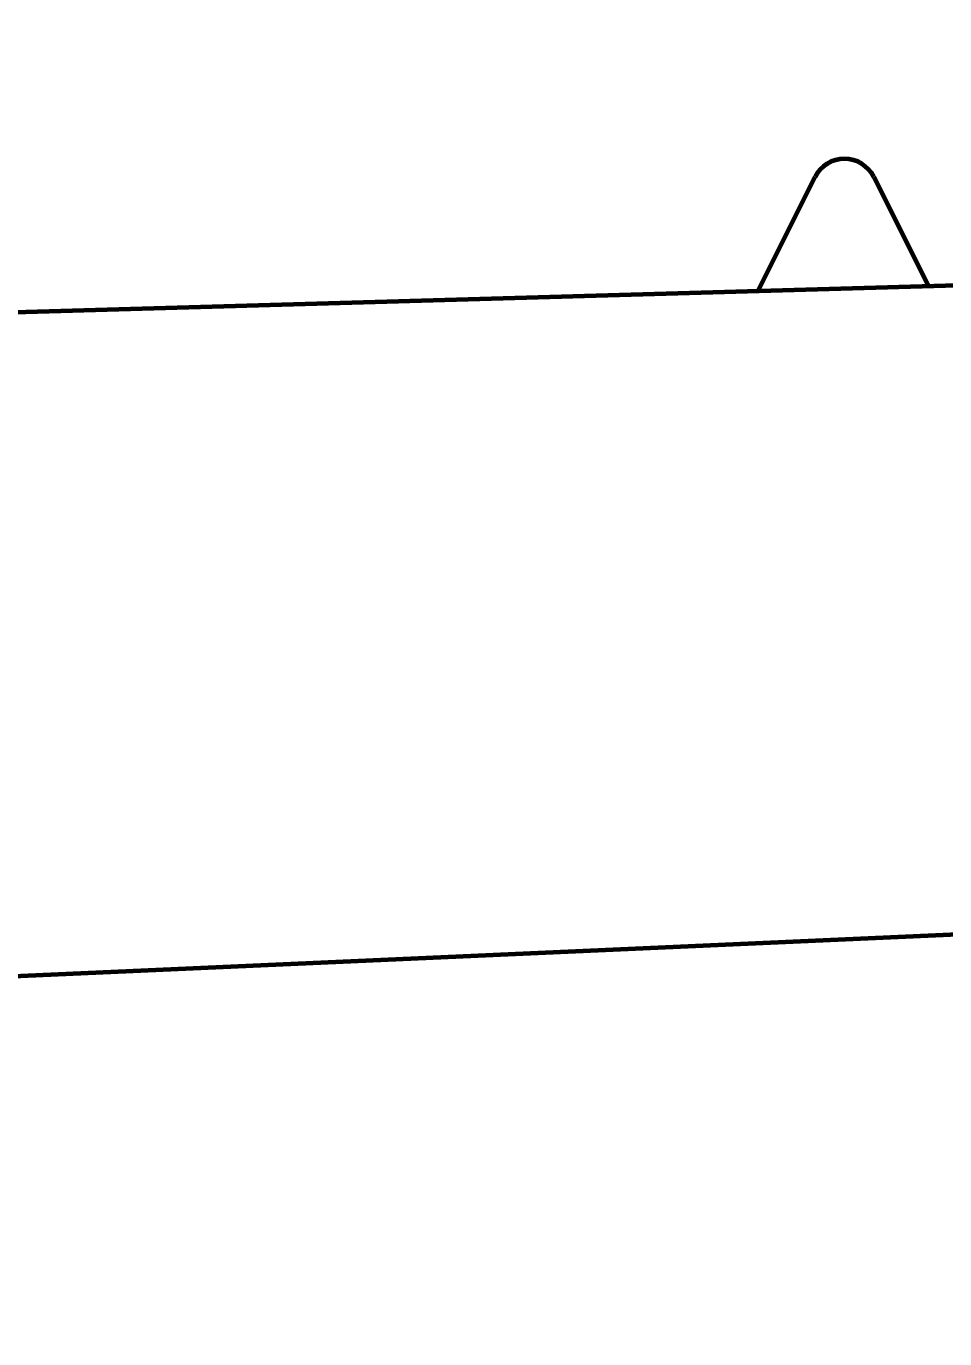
# Model space of a CAD drawing. Header units: millimetres. Extents: x 0 to 3360, y 0 to 297.
# Drawn here: x 3252.165 to 3253.098, y 129.283 to 130.617 of the extents above; entities that cross this region are included whole.
import ezdxf

# ---------------------------------------------------------------- set-up
doc = ezdxf.new("R2010")
doc.units = ezdxf.units.MM
doc.linetypes.add('K5LT_BASIC', pattern=[0])
doc.linetypes.add('K5LT_THIN', pattern=[0])
doc.layers.add('Системный слой', color=7, linetype='Continuous')
doc.styles.add('KDIMTEXTSTYLE', font='GOST_AU.SHX', dxfattribs={"width": 0.96, "oblique": 15, "height": 5})
doc.dimstyles.new('KDIMSTYLE (0.33)', dxfattribs={"dimtxt": 5, "dimasz": 1, "dimexe": 2, "dimexo": 0, "dimgap": 1, "dimtad": 1, "dimlfac": 3, "dimtxsty": 'KDIMTEXTSTYLE', "dimsah": 1, "dimcen": 0, "dimdle": 1, "dimadec": 0, "dimazin": 0, "dimtfac": 0.667, "dimtmove": 0, "dimatfit": 3, "dimfxl": 1, "dimtvp": 1, "dimtolj": 1, "dimtzin": 0, "dimarcsym": 0})

# ---------------------------------------------------------------- blocks, each defined once
blk = doc.blocks.new('U631')
at = {"layer": 'Системный слой', "color": 5, "linetype": 'K5LT_BASIC', "lineweight": 60, "true_color": 0x0000ff}
for p, q in [((3252.9084, 130.3481), (3252.9662, 130.4637)), ((3253.0258, 130.4637), (3253.0811, 130.3531))]:
    blk.add_line(p, q, dxfattribs=at)
blk.add_arc((3252.996, 130.4488), 0.0333, 26.5651, 153.4349, dxfattribs=at)
blk = doc.blocks.new('U629')
at = {"layer": 'Системный слой', "color": 5, "linetype": 'K5LT_BASIC', "lineweight": 60, "true_color": 0x0000ff}
for p, q in [((3248.9126, 130.2335), (3256.4626, 130.4501)), ((3258.1293, 129.9168), (3251.2313, 129.6106))]:
    blk.add_line(p, q, dxfattribs=at)
at = {"layer": 'Системный слой'}
blk.add_blockref('U631', (0, 0), dxfattribs=at)
blk = doc.blocks.new('U640')
at = {"layer": 'Системный слой', "color": 5, "linetype": 'K5LT_BASIC', "lineweight": 60, "true_color": 0x0000ff}
for p, q in [((3252.9084, 130.3481), (3252.9662, 130.4637)), ((3253.0258, 130.4637), (3253.0811, 130.3531))]:
    blk.add_line(p, q, dxfattribs=at)
blk.add_arc((3252.996, 130.4488), 0.0333, 26.5651, 153.4349, dxfattribs=at)
blk = doc.blocks.new('U638')
at = {"layer": 'Системный слой', "color": 5, "linetype": 'K5LT_BASIC', "lineweight": 60, "true_color": 0x0000ff}
for p, q in [((3248.9126, 130.2335), (3256.4626, 130.4501)), ((3258.1293, 129.9168), (3251.2313, 129.6106))]:
    blk.add_line(p, q, dxfattribs=at)
at = {"layer": 'Системный слой'}
blk.add_blockref('U640', (0, 0), dxfattribs=at)
blk = doc.blocks.new('U649')
at = {"layer": 'Системный слой', "color": 5, "linetype": 'K5LT_BASIC', "lineweight": 60, "true_color": 0x0000ff}
for p, q in [((3252.9084, 130.3481), (3252.9662, 130.4637)), ((3253.0258, 130.4637), (3253.0811, 130.3531))]:
    blk.add_line(p, q, dxfattribs=at)
blk.add_arc((3252.996, 130.4488), 0.0333, 26.5651, 153.4349, dxfattribs=at)
blk = doc.blocks.new('U647')
at = {"layer": 'Системный слой', "color": 5, "linetype": 'K5LT_BASIC', "lineweight": 60, "true_color": 0x0000ff}
for p, q in [((3248.9126, 130.2335), (3256.4626, 130.4501)), ((3258.1293, 129.9168), (3251.2313, 129.6106))]:
    blk.add_line(p, q, dxfattribs=at)
at = {"layer": 'Системный слой'}
blk.add_blockref('U649', (0, 0), dxfattribs=at)
blk = doc.blocks.new('U658')
at = {"layer": 'Системный слой', "color": 5, "linetype": 'K5LT_BASIC', "lineweight": 60, "true_color": 0x0000ff}
for p, q in [((3252.9084, 130.3481), (3252.9662, 130.4637)), ((3253.0258, 130.4637), (3253.0811, 130.3531))]:
    blk.add_line(p, q, dxfattribs=at)
blk.add_arc((3252.996, 130.4488), 0.0333, 26.5651, 153.4349, dxfattribs=at)
blk = doc.blocks.new('U656')
at = {"layer": 'Системный слой', "color": 5, "linetype": 'K5LT_BASIC', "lineweight": 60, "true_color": 0x0000ff}
for p, q in [((3248.9126, 130.2335), (3256.4626, 130.4501)), ((3258.1293, 129.9168), (3251.2313, 129.6106))]:
    blk.add_line(p, q, dxfattribs=at)
at = {"layer": 'Системный слой'}
blk.add_blockref('U658', (0, 0), dxfattribs=at)
blk = doc.blocks.new('U667')
at = {"layer": 'Системный слой', "color": 5, "linetype": 'K5LT_BASIC', "lineweight": 60, "true_color": 0x0000ff}
for p, q in [((3252.9084, 130.3481), (3252.9662, 130.4637)), ((3253.0258, 130.4637), (3253.0811, 130.3531))]:
    blk.add_line(p, q, dxfattribs=at)
blk.add_arc((3252.996, 130.4488), 0.0333, 26.5651, 153.4349, dxfattribs=at)
blk = doc.blocks.new('U665')
at = {"layer": 'Системный слой', "color": 5, "linetype": 'K5LT_BASIC', "lineweight": 60, "true_color": 0x0000ff}
for p, q in [((3248.9126, 130.2335), (3256.4626, 130.4501)), ((3258.1293, 129.9168), (3251.2313, 129.6106))]:
    blk.add_line(p, q, dxfattribs=at)
at = {"layer": 'Системный слой'}
blk.add_blockref('U667', (0, 0), dxfattribs=at)
blk = doc.blocks.new('U676')
at = {"layer": 'Системный слой', "color": 5, "linetype": 'K5LT_BASIC', "lineweight": 60, "true_color": 0x0000ff}
for p, q in [((3252.9084, 130.3481), (3252.9662, 130.4637)), ((3253.0258, 130.4637), (3253.0811, 130.3531))]:
    blk.add_line(p, q, dxfattribs=at)
blk.add_arc((3252.996, 130.4488), 0.0333, 26.5651, 153.4349, dxfattribs=at)
blk = doc.blocks.new('U674')
at = {"layer": 'Системный слой', "color": 5, "linetype": 'K5LT_BASIC', "lineweight": 60, "true_color": 0x0000ff}
for p, q in [((3248.9126, 130.2335), (3256.4626, 130.4501)), ((3258.1293, 129.9168), (3251.2313, 129.6106))]:
    blk.add_line(p, q, dxfattribs=at)
at = {"layer": 'Системный слой'}
blk.add_blockref('U676', (0, 0), dxfattribs=at)
blk = doc.blocks.new('U685')
at = {"layer": 'Системный слой', "color": 5, "linetype": 'K5LT_BASIC', "lineweight": 60, "true_color": 0x0000ff}
for p, q in [((3252.9084, 130.3481), (3252.9662, 130.4637)), ((3253.0258, 130.4637), (3253.0811, 130.3531))]:
    blk.add_line(p, q, dxfattribs=at)
blk.add_arc((3252.996, 130.4488), 0.0333, 26.5651, 153.4349, dxfattribs=at)
blk = doc.blocks.new('U683')
at = {"layer": 'Системный слой', "color": 5, "linetype": 'K5LT_BASIC', "lineweight": 60, "true_color": 0x0000ff}
for p, q in [((3248.9126, 130.2335), (3256.4626, 130.4501)), ((3258.1293, 129.9168), (3251.2313, 129.6106))]:
    blk.add_line(p, q, dxfattribs=at)
at = {"layer": 'Системный слой'}
blk.add_blockref('U685', (0, 0), dxfattribs=at)
blk = doc.blocks.new('U694')
at = {"layer": 'Системный слой', "color": 5, "linetype": 'K5LT_BASIC', "lineweight": 60, "true_color": 0x0000ff}
for p, q in [((3252.9084, 130.3481), (3252.9662, 130.4637)), ((3253.0258, 130.4637), (3253.0811, 130.3531))]:
    blk.add_line(p, q, dxfattribs=at)
blk.add_arc((3252.996, 130.4488), 0.0333, 26.5651, 153.4349, dxfattribs=at)
blk = doc.blocks.new('U692')
at = {"layer": 'Системный слой', "color": 5, "linetype": 'K5LT_BASIC', "lineweight": 60, "true_color": 0x0000ff}
for p, q in [((3248.9126, 130.2335), (3256.4626, 130.4501)), ((3258.1293, 129.9168), (3251.2313, 129.6106))]:
    blk.add_line(p, q, dxfattribs=at)
at = {"layer": 'Системный слой'}
blk.add_blockref('U694', (0, 0), dxfattribs=at)
blk = doc.blocks.new('U703')
at = {"layer": 'Системный слой', "color": 5, "linetype": 'K5LT_BASIC', "lineweight": 60, "true_color": 0x0000ff}
for p, q in [((3252.9084, 130.3481), (3252.9662, 130.4637)), ((3253.0258, 130.4637), (3253.0811, 130.3531))]:
    blk.add_line(p, q, dxfattribs=at)
blk.add_arc((3252.996, 130.4488), 0.0333, 26.5651, 153.4349, dxfattribs=at)
blk = doc.blocks.new('U701')
at = {"layer": 'Системный слой', "color": 5, "linetype": 'K5LT_BASIC', "lineweight": 60, "true_color": 0x0000ff}
for p, q in [((3248.9126, 130.2335), (3256.4626, 130.4501)), ((3258.1293, 129.9168), (3251.2313, 129.6106))]:
    blk.add_line(p, q, dxfattribs=at)
at = {"layer": 'Системный слой'}
blk.add_blockref('U703', (0, 0), dxfattribs=at)
blk = doc.blocks.new('U712')
at = {"layer": 'Системный слой', "color": 5, "linetype": 'K5LT_BASIC', "lineweight": 60, "true_color": 0x0000ff}
for p, q in [((3252.9084, 130.3481), (3252.9662, 130.4637)), ((3253.0258, 130.4637), (3253.0811, 130.3531))]:
    blk.add_line(p, q, dxfattribs=at)
blk.add_arc((3252.996, 130.4488), 0.0333, 26.5651, 153.4349, dxfattribs=at)
blk = doc.blocks.new('U710')
at = {"layer": 'Системный слой', "color": 5, "linetype": 'K5LT_BASIC', "lineweight": 60, "true_color": 0x0000ff}
for p, q in [((3248.9126, 130.2335), (3256.4626, 130.4501)), ((3258.1293, 129.9168), (3251.2313, 129.6106))]:
    blk.add_line(p, q, dxfattribs=at)
at = {"layer": 'Системный слой'}
blk.add_blockref('U712', (0, 0), dxfattribs=at)
blk = doc.blocks.new('U721')
at = {"layer": 'Системный слой', "color": 5, "linetype": 'K5LT_BASIC', "lineweight": 60, "true_color": 0x0000ff}
for p, q in [((3252.9084, 130.3481), (3252.9662, 130.4637)), ((3253.0258, 130.4637), (3253.0811, 130.3531))]:
    blk.add_line(p, q, dxfattribs=at)
blk.add_arc((3252.996, 130.4488), 0.0333, 26.5651, 153.4349, dxfattribs=at)
blk = doc.blocks.new('U719')
at = {"layer": 'Системный слой', "color": 5, "linetype": 'K5LT_BASIC', "lineweight": 60, "true_color": 0x0000ff}
for p, q in [((3248.9126, 130.2335), (3256.4626, 130.4501)), ((3258.1293, 129.9168), (3251.2313, 129.6106))]:
    blk.add_line(p, q, dxfattribs=at)
at = {"layer": 'Системный слой'}
blk.add_blockref('U721', (0, 0), dxfattribs=at)
blk = doc.blocks.new('U730')
at = {"layer": 'Системный слой', "color": 5, "linetype": 'K5LT_BASIC', "lineweight": 60, "true_color": 0x0000ff}
for p, q in [((3252.9084, 130.3481), (3252.9662, 130.4637)), ((3253.0258, 130.4637), (3253.0811, 130.3531))]:
    blk.add_line(p, q, dxfattribs=at)
blk.add_arc((3252.996, 130.4488), 0.0333, 26.5651, 153.4349, dxfattribs=at)
blk = doc.blocks.new('U728')
at = {"layer": 'Системный слой', "color": 5, "linetype": 'K5LT_BASIC', "lineweight": 60, "true_color": 0x0000ff}
for p, q in [((3248.9126, 130.2335), (3256.4626, 130.4501)), ((3258.1293, 129.9168), (3251.2313, 129.6106))]:
    blk.add_line(p, q, dxfattribs=at)
at = {"layer": 'Системный слой'}
blk.add_blockref('U730', (0, 0), dxfattribs=at)
blk = doc.blocks.new('U739')
at = {"layer": 'Системный слой', "color": 5, "linetype": 'K5LT_BASIC', "lineweight": 60, "true_color": 0x0000ff}
for p, q in [((3252.9084, 130.3481), (3252.9662, 130.4637)), ((3253.0258, 130.4637), (3253.0811, 130.3531))]:
    blk.add_line(p, q, dxfattribs=at)
blk.add_arc((3252.996, 130.4488), 0.0333, 26.5651, 153.4349, dxfattribs=at)
blk = doc.blocks.new('U737')
at = {"layer": 'Системный слой', "color": 5, "linetype": 'K5LT_BASIC', "lineweight": 60, "true_color": 0x0000ff}
for p, q in [((3248.9126, 130.2335), (3256.4626, 130.4501)), ((3258.1293, 129.9168), (3251.2313, 129.6106))]:
    blk.add_line(p, q, dxfattribs=at)
at = {"layer": 'Системный слой'}
blk.add_blockref('U739', (0, 0), dxfattribs=at)
blk = doc.blocks.new('U748')
at = {"layer": 'Системный слой', "color": 5, "linetype": 'K5LT_BASIC', "lineweight": 60, "true_color": 0x0000ff}
for p, q in [((3252.9084, 130.3481), (3252.9662, 130.4637)), ((3253.0258, 130.4637), (3253.0811, 130.3531))]:
    blk.add_line(p, q, dxfattribs=at)
blk.add_arc((3252.996, 130.4488), 0.0333, 26.5651, 153.4349, dxfattribs=at)
blk = doc.blocks.new('U746')
at = {"layer": 'Системный слой', "color": 5, "linetype": 'K5LT_BASIC', "lineweight": 60, "true_color": 0x0000ff}
for p, q in [((3248.9126, 130.2335), (3256.4626, 130.4501)), ((3258.1293, 129.9168), (3251.2313, 129.6106))]:
    blk.add_line(p, q, dxfattribs=at)
at = {"layer": 'Системный слой'}
blk.add_blockref('U748', (0, 0), dxfattribs=at)
blk = doc.blocks.new('U757')
at = {"layer": 'Системный слой', "color": 5, "linetype": 'K5LT_BASIC', "lineweight": 60, "true_color": 0x0000ff}
for p, q in [((3252.9084, 130.3481), (3252.9662, 130.4637)), ((3253.0258, 130.4637), (3253.0811, 130.3531))]:
    blk.add_line(p, q, dxfattribs=at)
blk.add_arc((3252.996, 130.4488), 0.0333, 26.5651, 153.4349, dxfattribs=at)
blk = doc.blocks.new('U755')
at = {"layer": 'Системный слой', "color": 5, "linetype": 'K5LT_BASIC', "lineweight": 60, "true_color": 0x0000ff}
for p, q in [((3248.9126, 130.2335), (3256.4626, 130.4501)), ((3258.1293, 129.9168), (3251.2313, 129.6106))]:
    blk.add_line(p, q, dxfattribs=at)
at = {"layer": 'Системный слой'}
blk.add_blockref('U757', (0, 0), dxfattribs=at)
blk = doc.blocks.new('U766')
at = {"layer": 'Системный слой', "color": 5, "linetype": 'K5LT_BASIC', "lineweight": 60, "true_color": 0x0000ff}
for p, q in [((3252.9084, 130.3481), (3252.9662, 130.4637)), ((3253.0258, 130.4637), (3253.0811, 130.3531))]:
    blk.add_line(p, q, dxfattribs=at)
blk.add_arc((3252.996, 130.4488), 0.0333, 26.5651, 153.4349, dxfattribs=at)
blk = doc.blocks.new('U764')
at = {"layer": 'Системный слой', "color": 5, "linetype": 'K5LT_BASIC', "lineweight": 60, "true_color": 0x0000ff}
for p, q in [((3248.9126, 130.2335), (3256.4626, 130.4501)), ((3258.1293, 129.9168), (3251.2313, 129.6106))]:
    blk.add_line(p, q, dxfattribs=at)
at = {"layer": 'Системный слой'}
blk.add_blockref('U766', (0, 0), dxfattribs=at)
blk = doc.blocks.new('U775')
at = {"layer": 'Системный слой', "color": 5, "linetype": 'K5LT_BASIC', "lineweight": 60, "true_color": 0x0000ff}
for p, q in [((3252.9084, 130.3481), (3252.9662, 130.4637)), ((3253.0258, 130.4637), (3253.0811, 130.3531))]:
    blk.add_line(p, q, dxfattribs=at)
blk.add_arc((3252.996, 130.4488), 0.0333, 26.5651, 153.4349, dxfattribs=at)
blk = doc.blocks.new('U773')
at = {"layer": 'Системный слой', "color": 5, "linetype": 'K5LT_BASIC', "lineweight": 60, "true_color": 0x0000ff}
for p, q in [((3248.9126, 130.2335), (3256.4626, 130.4501)), ((3258.1293, 129.9168), (3251.2313, 129.6106))]:
    blk.add_line(p, q, dxfattribs=at)
at = {"layer": 'Системный слой'}
blk.add_blockref('U775', (0, 0), dxfattribs=at)
blk = doc.blocks.new('U784')
at = {"layer": 'Системный слой', "color": 5, "linetype": 'K5LT_BASIC', "lineweight": 60, "true_color": 0x0000ff}
for p, q in [((3252.9084, 130.3481), (3252.9662, 130.4637)), ((3253.0258, 130.4637), (3253.0811, 130.3531))]:
    blk.add_line(p, q, dxfattribs=at)
blk.add_arc((3252.996, 130.4488), 0.0333, 26.5651, 153.4349, dxfattribs=at)
blk = doc.blocks.new('U782')
at = {"layer": 'Системный слой', "color": 5, "linetype": 'K5LT_BASIC', "lineweight": 60, "true_color": 0x0000ff}
for p, q in [((3248.9126, 130.2335), (3256.4626, 130.4501)), ((3258.1293, 129.9168), (3251.2313, 129.6106))]:
    blk.add_line(p, q, dxfattribs=at)
at = {"layer": 'Системный слой'}
blk.add_blockref('U784', (0, 0), dxfattribs=at)
blk = doc.blocks.new('U793')
at = {"layer": 'Системный слой', "color": 5, "linetype": 'K5LT_BASIC', "lineweight": 60, "true_color": 0x0000ff}
for p, q in [((3252.9084, 130.3481), (3252.9662, 130.4637)), ((3253.0258, 130.4637), (3253.0811, 130.3531))]:
    blk.add_line(p, q, dxfattribs=at)
blk.add_arc((3252.996, 130.4488), 0.0333, 26.5651, 153.4349, dxfattribs=at)
blk = doc.blocks.new('U791')
at = {"layer": 'Системный слой', "color": 5, "linetype": 'K5LT_BASIC', "lineweight": 60, "true_color": 0x0000ff}
for p, q in [((3248.9126, 130.2335), (3256.4626, 130.4501)), ((3258.1293, 129.9168), (3251.2313, 129.6106))]:
    blk.add_line(p, q, dxfattribs=at)
at = {"layer": 'Системный слой'}
blk.add_blockref('U793', (0, 0), dxfattribs=at)
blk = doc.blocks.new('U802')
at = {"layer": 'Системный слой', "color": 5, "linetype": 'K5LT_BASIC', "lineweight": 60, "true_color": 0x0000ff}
for p, q in [((3252.9084, 130.3481), (3252.9662, 130.4637)), ((3253.0258, 130.4637), (3253.0811, 130.3531))]:
    blk.add_line(p, q, dxfattribs=at)
blk.add_arc((3252.996, 130.4488), 0.0333, 26.5651, 153.4349, dxfattribs=at)
blk = doc.blocks.new('U800')
at = {"layer": 'Системный слой', "color": 5, "linetype": 'K5LT_BASIC', "lineweight": 60, "true_color": 0x0000ff}
for p, q in [((3248.9126, 130.2335), (3256.4626, 130.4501)), ((3258.1293, 129.9168), (3251.2313, 129.6106))]:
    blk.add_line(p, q, dxfattribs=at)
at = {"layer": 'Системный слой'}
blk.add_blockref('U802', (0, 0), dxfattribs=at)
blk = doc.blocks.new('U811')
at = {"layer": 'Системный слой', "color": 5, "linetype": 'K5LT_BASIC', "lineweight": 60, "true_color": 0x0000ff}
for p, q in [((3252.9084, 130.3481), (3252.9662, 130.4637)), ((3253.0258, 130.4637), (3253.0811, 130.3531))]:
    blk.add_line(p, q, dxfattribs=at)
blk.add_arc((3252.996, 130.4488), 0.0333, 26.5651, 153.4349, dxfattribs=at)
blk = doc.blocks.new('U809')
at = {"layer": 'Системный слой', "color": 5, "linetype": 'K5LT_BASIC', "lineweight": 60, "true_color": 0x0000ff}
for p, q in [((3248.9126, 130.2335), (3256.4626, 130.4501)), ((3258.1293, 129.9168), (3251.2313, 129.6106))]:
    blk.add_line(p, q, dxfattribs=at)
at = {"layer": 'Системный слой'}
blk.add_blockref('U811', (0, 0), dxfattribs=at)
blk = doc.blocks.new('U820')
at = {"layer": 'Системный слой', "color": 5, "linetype": 'K5LT_BASIC', "lineweight": 60, "true_color": 0x0000ff}
for p, q in [((3252.9084, 130.3481), (3252.9662, 130.4637)), ((3253.0258, 130.4637), (3253.0811, 130.3531))]:
    blk.add_line(p, q, dxfattribs=at)
blk.add_arc((3252.996, 130.4488), 0.0333, 26.5651, 153.4349, dxfattribs=at)
blk = doc.blocks.new('U818')
at = {"layer": 'Системный слой', "color": 5, "linetype": 'K5LT_BASIC', "lineweight": 60, "true_color": 0x0000ff}
for p, q in [((3248.9126, 130.2335), (3256.4626, 130.4501)), ((3258.1293, 129.9168), (3251.2313, 129.6106))]:
    blk.add_line(p, q, dxfattribs=at)
at = {"layer": 'Системный слой'}
blk.add_blockref('U820', (0, 0), dxfattribs=at)
blk = doc.blocks.new('U829')
at = {"layer": 'Системный слой', "color": 5, "linetype": 'K5LT_BASIC', "lineweight": 60, "true_color": 0x0000ff}
for p, q in [((3252.9084, 130.3481), (3252.9662, 130.4637)), ((3253.0258, 130.4637), (3253.0811, 130.3531))]:
    blk.add_line(p, q, dxfattribs=at)
blk.add_arc((3252.996, 130.4488), 0.0333, 26.5651, 153.4349, dxfattribs=at)
blk = doc.blocks.new('U827')
at = {"layer": 'Системный слой', "color": 5, "linetype": 'K5LT_BASIC', "lineweight": 60, "true_color": 0x0000ff}
for p, q in [((3248.9126, 130.2335), (3256.4626, 130.4501)), ((3258.1293, 129.9168), (3251.2313, 129.6106))]:
    blk.add_line(p, q, dxfattribs=at)
at = {"layer": 'Системный слой'}
blk.add_blockref('U829', (0, 0), dxfattribs=at)
blk = doc.blocks.new('U838')
at = {"layer": 'Системный слой', "color": 5, "linetype": 'K5LT_BASIC', "lineweight": 60, "true_color": 0x0000ff}
for p, q in [((3252.9084, 130.3481), (3252.9662, 130.4637)), ((3253.0258, 130.4637), (3253.0811, 130.3531))]:
    blk.add_line(p, q, dxfattribs=at)
blk.add_arc((3252.996, 130.4488), 0.0333, 26.5651, 153.4349, dxfattribs=at)
blk = doc.blocks.new('U836')
at = {"layer": 'Системный слой', "color": 5, "linetype": 'K5LT_BASIC', "lineweight": 60, "true_color": 0x0000ff}
for p, q in [((3248.9126, 130.2335), (3256.4626, 130.4501)), ((3258.1293, 129.9168), (3251.2313, 129.6106))]:
    blk.add_line(p, q, dxfattribs=at)
at = {"layer": 'Системный слой'}
blk.add_blockref('U838', (0, 0), dxfattribs=at)
blk = doc.blocks.new('U847')
at = {"layer": 'Системный слой', "color": 5, "linetype": 'K5LT_BASIC', "lineweight": 60, "true_color": 0x0000ff}
for p, q in [((3252.9084, 130.3481), (3252.9662, 130.4637)), ((3253.0258, 130.4637), (3253.0811, 130.3531))]:
    blk.add_line(p, q, dxfattribs=at)
blk.add_arc((3252.996, 130.4488), 0.0333, 26.5651, 153.4349, dxfattribs=at)
blk = doc.blocks.new('U845')
at = {"layer": 'Системный слой', "color": 5, "linetype": 'K5LT_BASIC', "lineweight": 60, "true_color": 0x0000ff}
for p, q in [((3248.9126, 130.2335), (3256.4626, 130.4501)), ((3258.1293, 129.9168), (3251.2313, 129.6106))]:
    blk.add_line(p, q, dxfattribs=at)
at = {"layer": 'Системный слой'}
blk.add_blockref('U847', (0, 0), dxfattribs=at)
blk = doc.blocks.new('U856')
at = {"layer": 'Системный слой', "color": 5, "linetype": 'K5LT_BASIC', "lineweight": 60, "true_color": 0x0000ff}
for p, q in [((3252.9084, 130.3481), (3252.9662, 130.4637)), ((3253.0258, 130.4637), (3253.0811, 130.3531))]:
    blk.add_line(p, q, dxfattribs=at)
blk.add_arc((3252.996, 130.4488), 0.0333, 26.5651, 153.4349, dxfattribs=at)
blk = doc.blocks.new('U854')
at = {"layer": 'Системный слой', "color": 5, "linetype": 'K5LT_BASIC', "lineweight": 60, "true_color": 0x0000ff}
for p, q in [((3248.9126, 130.2335), (3256.4626, 130.4501)), ((3258.1293, 129.9168), (3251.2313, 129.6106))]:
    blk.add_line(p, q, dxfattribs=at)
at = {"layer": 'Системный слой'}
blk.add_blockref('U856', (0, 0), dxfattribs=at)
blk = doc.blocks.new('U865')
at = {"layer": 'Системный слой', "color": 5, "linetype": 'K5LT_BASIC', "lineweight": 60, "true_color": 0x0000ff}
for p, q in [((3252.9084, 130.3481), (3252.9662, 130.4637)), ((3253.0258, 130.4637), (3253.0811, 130.3531))]:
    blk.add_line(p, q, dxfattribs=at)
blk.add_arc((3252.996, 130.4488), 0.0333, 26.5651, 153.4349, dxfattribs=at)
blk = doc.blocks.new('U863')
at = {"layer": 'Системный слой', "color": 5, "linetype": 'K5LT_BASIC', "lineweight": 60, "true_color": 0x0000ff}
for p, q in [((3248.9126, 130.2335), (3256.4626, 130.4501)), ((3258.1293, 129.9168), (3251.2313, 129.6106))]:
    blk.add_line(p, q, dxfattribs=at)
at = {"layer": 'Системный слой'}
blk.add_blockref('U865', (0, 0), dxfattribs=at)
blk = doc.blocks.new('U874')
at = {"layer": 'Системный слой', "color": 5, "linetype": 'K5LT_BASIC', "lineweight": 60, "true_color": 0x0000ff}
for p, q in [((3252.9084, 130.3481), (3252.9662, 130.4637)), ((3253.0258, 130.4637), (3253.0811, 130.3531))]:
    blk.add_line(p, q, dxfattribs=at)
blk.add_arc((3252.996, 130.4488), 0.0333, 26.5651, 153.4349, dxfattribs=at)
blk = doc.blocks.new('U872')
at = {"layer": 'Системный слой', "color": 5, "linetype": 'K5LT_BASIC', "lineweight": 60, "true_color": 0x0000ff}
for p, q in [((3248.9126, 130.2335), (3256.4626, 130.4501)), ((3258.1293, 129.9168), (3251.2313, 129.6106))]:
    blk.add_line(p, q, dxfattribs=at)
at = {"layer": 'Системный слой'}
blk.add_blockref('U874', (0, 0), dxfattribs=at)
blk = doc.blocks.new('U883')
at = {"layer": 'Системный слой', "color": 5, "linetype": 'K5LT_BASIC', "lineweight": 60, "true_color": 0x0000ff}
for p, q in [((3252.9084, 130.3481), (3252.9662, 130.4637)), ((3253.0258, 130.4637), (3253.0811, 130.3531))]:
    blk.add_line(p, q, dxfattribs=at)
blk.add_arc((3252.996, 130.4488), 0.0333, 26.5651, 153.4349, dxfattribs=at)
blk = doc.blocks.new('U881')
at = {"layer": 'Системный слой', "color": 5, "linetype": 'K5LT_BASIC', "lineweight": 60, "true_color": 0x0000ff}
for p, q in [((3248.9126, 130.2335), (3256.4626, 130.4501)), ((3258.1293, 129.9168), (3251.2313, 129.6106))]:
    blk.add_line(p, q, dxfattribs=at)
at = {"layer": 'Системный слой'}
blk.add_blockref('U883', (0, 0), dxfattribs=at)
blk = doc.blocks.new('U892')
at = {"layer": 'Системный слой', "color": 5, "linetype": 'K5LT_BASIC', "lineweight": 60, "true_color": 0x0000ff}
for p, q in [((3252.9084, 130.3481), (3252.9662, 130.4637)), ((3253.0258, 130.4637), (3253.0811, 130.3531))]:
    blk.add_line(p, q, dxfattribs=at)
blk.add_arc((3252.996, 130.4488), 0.0333, 26.5651, 153.4349, dxfattribs=at)
blk = doc.blocks.new('U890')
at = {"layer": 'Системный слой', "color": 5, "linetype": 'K5LT_BASIC', "lineweight": 60, "true_color": 0x0000ff}
for p, q in [((3248.9126, 130.2335), (3256.4626, 130.4501)), ((3258.1293, 129.9168), (3251.2313, 129.6106))]:
    blk.add_line(p, q, dxfattribs=at)
at = {"layer": 'Системный слой'}
blk.add_blockref('U892', (0, 0), dxfattribs=at)
blk = doc.blocks.new('U901')
at = {"layer": 'Системный слой', "color": 5, "linetype": 'K5LT_BASIC', "lineweight": 60, "true_color": 0x0000ff}
for p, q in [((3252.9084, 130.3481), (3252.9662, 130.4637)), ((3253.0258, 130.4637), (3253.0811, 130.3531))]:
    blk.add_line(p, q, dxfattribs=at)
blk.add_arc((3252.996, 130.4488), 0.0333, 26.5651, 153.4349, dxfattribs=at)
blk = doc.blocks.new('U899')
at = {"layer": 'Системный слой', "color": 5, "linetype": 'K5LT_BASIC', "lineweight": 60, "true_color": 0x0000ff}
for p, q in [((3248.9126, 130.2335), (3256.4626, 130.4501)), ((3258.1293, 129.9168), (3251.2313, 129.6106))]:
    blk.add_line(p, q, dxfattribs=at)
at = {"layer": 'Системный слой'}
blk.add_blockref('U901', (0, 0), dxfattribs=at)
blk = doc.blocks.new('U910')
at = {"layer": 'Системный слой', "color": 5, "linetype": 'K5LT_BASIC', "lineweight": 60, "true_color": 0x0000ff}
for p, q in [((3252.9084, 130.3481), (3252.9662, 130.4637)), ((3253.0258, 130.4637), (3253.0811, 130.3531))]:
    blk.add_line(p, q, dxfattribs=at)
blk.add_arc((3252.996, 130.4488), 0.0333, 26.5651, 153.4349, dxfattribs=at)
blk = doc.blocks.new('U908')
at = {"layer": 'Системный слой', "color": 5, "linetype": 'K5LT_BASIC', "lineweight": 60, "true_color": 0x0000ff}
for p, q in [((3248.9126, 130.2335), (3256.4626, 130.4501)), ((3258.1293, 129.9168), (3251.2313, 129.6106))]:
    blk.add_line(p, q, dxfattribs=at)
at = {"layer": 'Системный слой'}
blk.add_blockref('U910', (0, 0), dxfattribs=at)
blk = doc.blocks.new('U628')
at = {"layer": 'Системный слой'}
for name in ['U629', 'U638', 'U647', 'U656', 'U665', 'U674', 'U683', 'U692', 'U701', 'U710', 'U719', 'U728', 'U737', 'U746', 'U755', 'U764', 'U773', 'U782', 'U791', 'U800', 'U809', 'U818', 'U827', 'U836', 'U845', 'U854', 'U863', 'U872', 'U881', 'U890', 'U899', 'U908']:
    blk.add_blockref(name, (0, 0), dxfattribs=at)
blk = doc.blocks.new('KDIMARROW_01')
at = {"layer": 'Системный слой'}
blk.add_hatch(color=0, dxfattribs=at).paths.add_polyline_path([(0, 0), (-5, 0.6583), (-4.5, 0), (-5, -0.6583)])
at = {"layer": 'Системный слой', "color": 0, "linetype": 'K5LT_THIN', "lineweight": 18}
for p, q in [((-4.5, 0), (-5, 0.6583)), ((-5, 0.6583), (0, 0)), ((0, 0), (-5, -0.6583)), ((-5, -0.6583), (-4.5, 0)), ((0, 0), (-1, 0))]:
    blk.add_line(p, q, dxfattribs=at)

msp = doc.modelspace()

# ---------------------------------------------------------------- hatches: boundary and pattern name
at = {"layer": 'Системный слой'}
h = msp.add_hatch(dxfattribs=at)
h.set_pattern_fill('Бетон', angle=45, style=0, pattern_type=0)
h.set_pattern_definition([(45, (0, 0), (-14.14214, 14.14214), [11, -5]), (45, (9.192, 9.192), (-14.14214, 14.14214), [1, -15]), (45, (-1.414, 12.728), (-14.14214, 14.14214), [11, -5]), (45, (7.778, 21.92), (-14.14214, 14.14214), [1, -15])])
h.paths.add_polyline_path([(3258.12931, 135.28347), (3258.12931, 195.95013), (3258.12931, 233.95013), (3258.12931, 237.18347), (3258.12931, 243.28347), (3258.12931, 246.15429), (3256.75572, 244.7476), (3255.29158, 243.73014), (3253.69438, 243.0983), (3251.87373, 242.84423), (3249.55224, 242.9386), (3246.41491, 242.97653), (3244.57186, 242.39412), (3243.1655, 241.34834), (3241.96316, 239.86678), (3241.53281, 239.17437), (3238.48676, 233.58903), (3235.271, 226.89899), (3231.89223, 218.87001), (3228.55137, 209.63909), (3225.88374, 200.86522), (3224.0839, 193.63543), (3224.07938, 193.61501), (3223.52925, 190.96106), (3222.906, 187.58482), (3222.21065, 183.35637), (3221.44404, 178.028), (3220.60885, 171.01603), (3219.85278, 161.95812), (3219.5933, 154.20665), (3219.72682, 149.08849), (3220.09778, 145.21717), (3220.6613, 142.23946), (3221.2249, 140.42016), (3223.03328, 136.42934), (3225.34457, 132.6163), (3228.15877, 128.98103), (3231.47588, 125.52353), (3235.2959, 122.24381), (3239.61883, 119.14186), (3243.73803, 116.6168), (3258.12931, 116.6168), (3258.12931, 123.28347)])

# ---------------------------------------------------------------- linework, layer by layer
at = {"layer": 'Системный слой', "color": 5, "linetype": 'K5LT_BASIC', "lineweight": 60, "true_color": 0x0000ff}
msp.add_open_spline([(3258.12931, 246.15429), (3251.8791, 238.66619), (3246.34694, 247.45066), (3241.53281, 239.17437), (3233.91891, 226.08481), (3227.32698, 208.30563), (3224.07938, 193.61501), (3221.47513, 181.8346), (3217.24363, 150.85253), (3221.2249, 140.42016), (3224.78499, 131.09144), (3232.28936, 123.15698), (3243.73803, 116.6168)], degree=3, knots=[0, 0, 0, 0, 1, 1, 1, 2, 2, 2, 3, 3, 3, 4, 4, 4, 4], dxfattribs=at)

# ---------------------------------------------------------------- block references
at = {"layer": 'Системный слой'}
msp.add_blockref('U628', (0, 0), dxfattribs=at)

# ---------------------------------------------------------------- dimensions: what is measured, and where the dimension line sits
at = {"layer": 'Системный слой', "color": 7}
msp.add_linear_dim(base=(3199.39754, 233.28347), p1=(3243.73803, 116.6168), p2=(3260.79597, 233.28347), angle=90, location=(3199.39754, 175.28347), dimstyle='KDIMSTYLE (0.33)', override={"dimexo": 0, "dimpost": '\\H5.0;\\W0.965;\\Q15;<>', "dimblk1": 'KDIMARROW_01', "dimblk2": 'KDIMARROW_01', "dimse1": 0, "dimse2": 0, "dimclrt": 7, "dimtolj": 1}, dxfattribs=at).render()

doc.saveas('drawing.dxf')
